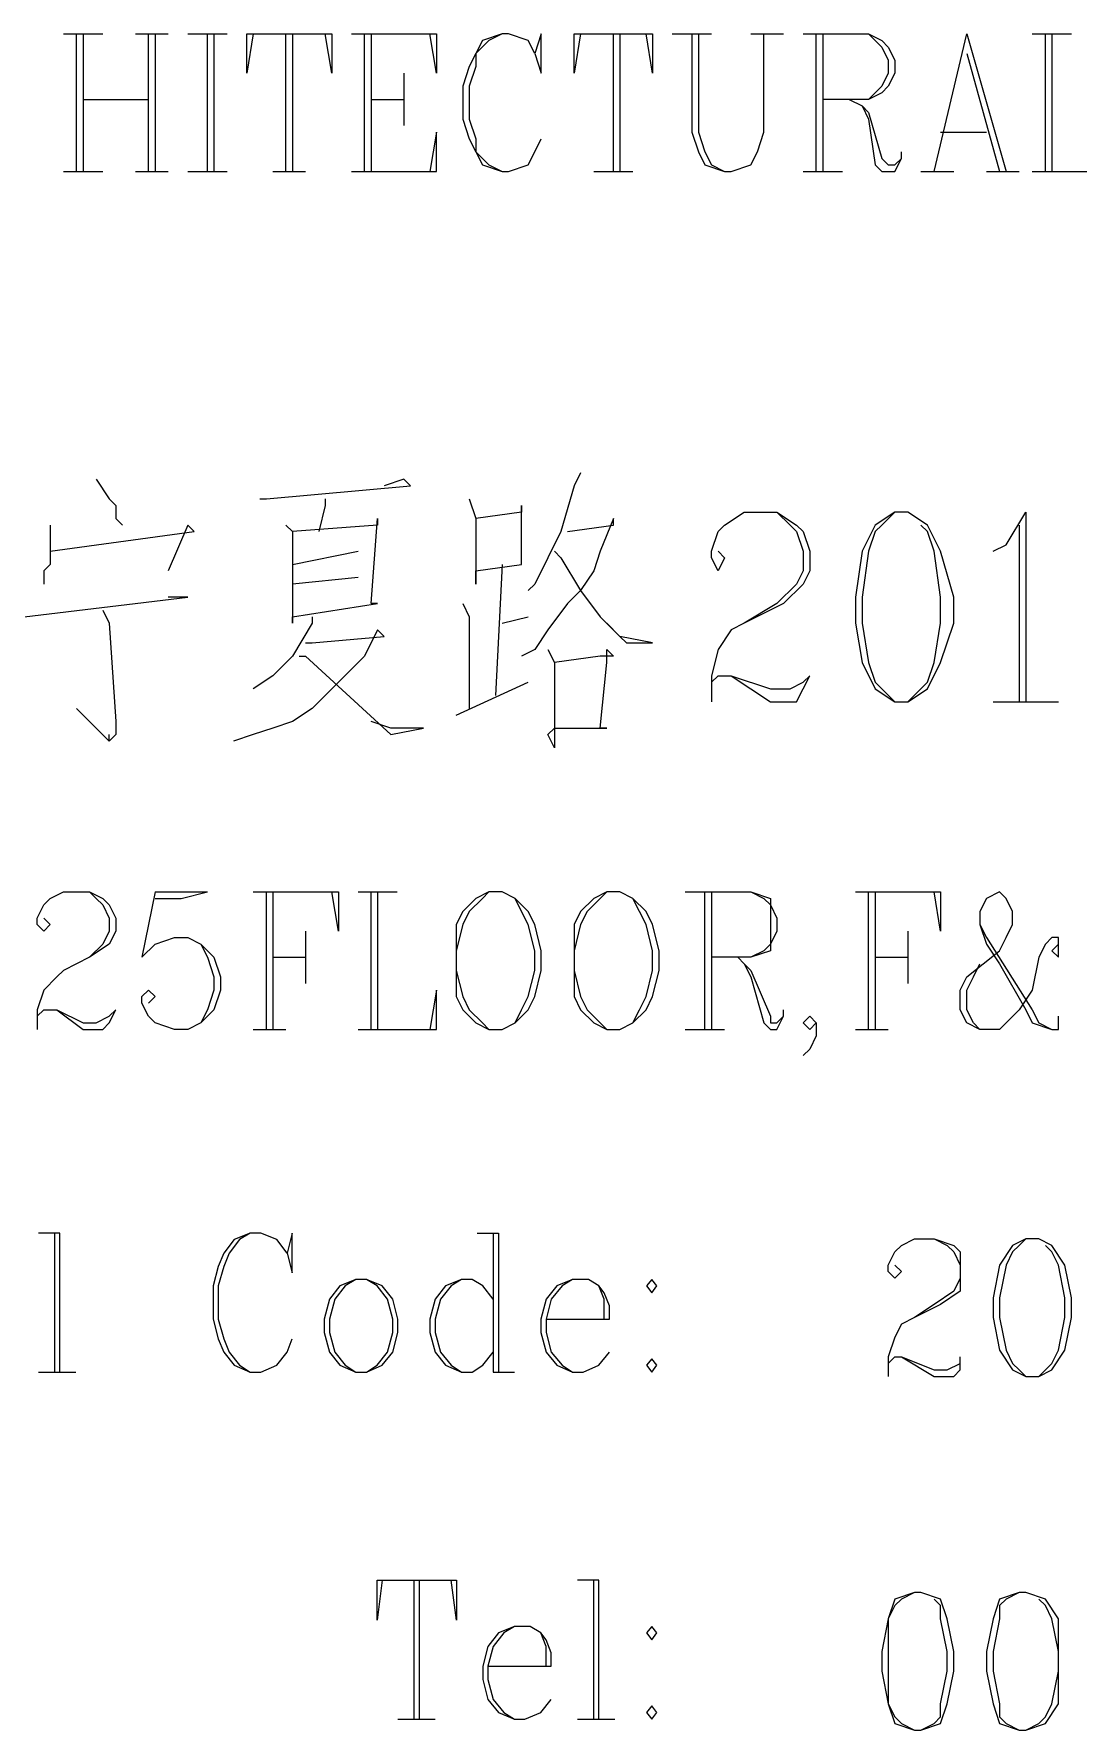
# Model space of a CAD drawing. Extents: x 1332633 to 1595679, y 264824 to 640777.
# Drawn here: x 1410235 to 1411740, y 285700 to 288143 of the extents above; entities that cross this region are included whole.
import ezdxf
from ezdxf.enums import TextEntityAlignment as Align

# ---------------------------------------------------------------- set-up
doc = ezdxf.new("R2010")
doc.units = 0
doc.header["$LTSCALE"] = 1000
doc.header["$MEASUREMENT"] = 0
doc.layers.get('0').update_dxf_attribs({"linetype": 'CONTINUOUS'})
doc.layers.add('_公共_图框', color=4, linetype='CONTINUOUS', lineweight=5)
doc.layers.add('hatch', color=251, linetype='CONTINUOUS')
doc.styles.add('图框文字', font='SIMKAI.TTF')

# ---------------------------------------------------------------- blocks, each defined once
blk = doc.blocks.new('tk22')
at = {"color": 4, "lineweight": 0}
for points in [[(-6355.7, 20843), (-6299.1, 20843)], [(-6336.9, 20644.9), (-6336.9, 20843)], [(-6327.4, 20843), (-6327.4, 20644.9)], [(-6252, 20843), (-6204.8, 20843)], [(-6233.1, 20644.9), (-6233.1, 20843)], [(-6223.7, 20843), (-6223.7, 20644.9)], [(-6176.5, 20843), (-6119.9, 20843)], [(-6148.2, 20644.9), (-6148.2, 20843)], [(-6138.8, 20843), (-6138.8, 20644.9)], [(-6082.2, 20843), (-6091.6, 20786.4), (-6091.6, 20843), (-5969, 20843), (-5969, 20786.4), (-5978.4, 20843)], [(-6035, 20644.9), (-6035, 20843)], [(-6025.6, 20843), (-6025.6, 20644.9)], [(-5940.7, 20843), (-5818, 20843), (-5818, 20786.4), (-5827.5, 20843)], [(-5921.8, 20644.9), (-5921.8, 20843)], [(-5912.4, 20843), (-5912.4, 20644.9)], [(-5676.5, 20814.7), (-5667.1, 20786.4), (-5667.1, 20843), (-5676.5, 20814.7), (-5686, 20833.5), (-5714.3, 20843), (-5723.7, 20843), (-5752, 20833.5), (-5761.4, 20814.7), (-5770.9, 20795.8), (-5780.3, 20767.5), (-5780.3, 20720.3), (-5770.9, 20692), (-5761.4, 20673.2), (-5752, 20654.3), (-5723.7, 20644.9), (-5714.3, 20644.9), (-5686, 20654.3), (-5676.5, 20673.2), (-5667.1, 20692)], [(-5723.7, 20843), (-5742.6, 20833.5), (-5761.4, 20814.7), (-5761.4, 20795.8), (-5770.9, 20767.5), (-5770.9, 20720.3), (-5761.4, 20692), (-5761.4, 20673.2), (-5742.6, 20654.3), (-5723.7, 20644.9)], [(-5610.5, 20843), (-5619.9, 20786.4), (-5619.9, 20843), (-5506.7, 20843), (-5506.7, 20786.4), (-5516.2, 20843)], [(-5563.3, 20644.9), (-5563.3, 20843)], [(-5553.9, 20843), (-5553.9, 20644.9)], [(-5478.4, 20843), (-5421.8, 20843)], [(-5450.1, 20843), (-5450.1, 20701.5), (-5440.7, 20673.2), (-5431.3, 20654.3), (-5403, 20644.9), (-5393.5, 20644.9), (-5365.2, 20654.3), (-5355.8, 20673.2), (-5346.4, 20701.5), (-5346.4, 20843)], [(-5440.7, 20843), (-5440.7, 20701.5), (-5431.3, 20673.2), (-5421.8, 20654.3), (-5403, 20644.9)], [(-5365.2, 20843), (-5318.1, 20843)], [(-5289.8, 20843), (-5195.4, 20843), (-5176.6, 20833.5), (-5167.1, 20824.1), (-5157.7, 20805.2), (-5157.7, 20786.4), (-5167.1, 20767.5), (-5176.6, 20758.1), (-5195.4, 20748.6), (-5261.5, 20748.6)], [(-5270.9, 20644.9), (-5270.9, 20843)], [(-5261.5, 20843), (-5261.5, 20644.9)], [(-5195.4, 20843), (-5186, 20833.5), (-5176.6, 20824.1), (-5167.1, 20805.2), (-5167.1, 20786.4), (-5176.6, 20767.5), (-5186, 20758.1), (-5195.4, 20748.6)], [(-5101.1, 20644.9), (-5053.9, 20843), (-4997.3, 20644.9)], [(-4959.6, 20843), (-4903, 20843)], [(-4940.7, 20644.9), (-4940.7, 20843)], [(-4931.3, 20843), (-4931.3, 20644.9)], [(-5053.9, 20814.7), (-5006.8, 20644.9)], [(-5865.2, 20786.4), (-5865.2, 20710.9)], [(-6327.4, 20748.6), (-6233.1, 20748.6)], [(-5912.4, 20748.6), (-5865.2, 20748.6)], [(-5223.7, 20748.6), (-5204.9, 20739.2), (-5195.4, 20729.8), (-5176.6, 20663.7), (-5167.1, 20654.3), (-5157.7, 20654.3), (-5148.3, 20663.7)], [(-5204.9, 20739.2), (-5195.4, 20720.3), (-5186, 20654.3), (-5176.6, 20644.9), (-5157.7, 20644.9), (-5148.3, 20663.7), (-5148.3, 20673.2)], [(-5940.7, 20644.9), (-5818, 20644.9), (-5818, 20701.5), (-5827.5, 20644.9)], [(-5091.7, 20701.5), (-5025.6, 20701.5)], [(-4959.6, 20644.9), (-4846.4, 20644.9), (-4846.4, 20701.5), (-4855.9, 20644.9)], [(-6355.7, 20644.9), (-6299.1, 20644.9)], [(-6252, 20644.9), (-6204.8, 20644.9)], [(-6176.5, 20644.9), (-6119.9, 20644.9)], [(-6053.9, 20644.9), (-6006.7, 20644.9)], [(-5591.6, 20644.9), (-5535, 20644.9)], [(-5289.8, 20644.9), (-5233.2, 20644.9)], [(-5120, 20644.9), (-5072.8, 20644.9)], [(-5025.6, 20644.9), (-4978.5, 20644.9)], [(-5610.5, 20210.9), (-5619.9, 20192.1), (-5638.8, 20126), (-5657.7, 20088.3), (-5676.5, 20050.6), (-5686, 20041.1)], [(-6308.6, 20201.5), (-6289.7, 20173.2), (-6280.3, 20163.8), (-6280.3, 20144.9), (-6270.8, 20135.5)], [(-6072.7, 20173.2), (-6063.3, 20173.2), (-5855.8, 20192.1), (-5865.2, 20201.5), (-5893.5, 20192.1)], [(-5978.4, 20173.2), (-5978.4, 20163.8), (-5987.8, 20126)], [(-5770.9, 20173.2), (-5761.4, 20144.9), (-5761.4, 20116.6), (-5761.4, 20078.9), (-5761.4, 20050.6), (-5761.4, 20069.4), (-5695.4, 20078.9), (-5695.4, 20163.8), (-5695.4, 20154.3), (-5761.4, 20144.9)], [(-6374.6, 20135.5), (-6374.6, 20116.6), (-6374.6, 20097.7), (-6374.6, 20078.9), (-6384, 20069.4), (-6384, 20050.6)], [(-6374.6, 20097.7), (-6167.1, 20126), (-6176.5, 20135.5), (-6204.8, 20069.4)], [(-6035, 20135.5), (-6025.6, 20126), (-6025.6, 20069.4), (-6025.6, 20041.1), (-6025.6, 19994), (-6025.6, 20003.4), (-5902.9, 20022.3), (-5912.4, 20022.3), (-5902.9, 20144.9), (-5902.9, 20135.5), (-6025.6, 20126)], [(-5629.4, 20126), (-5563.3, 20135.5), (-5563.3, 20144.9), (-5582.2, 20097.7), (-5591.6, 20069.4), (-5610.5, 20041.1), (-5629.4, 20022.3), (-5657.7, 19984.5), (-5676.5, 19956.2), (-5695.4, 19946.8)], [(-5412.4, 20097.7), (-5403, 20088.3), (-5412.4, 20069.4), (-5421.8, 20088.3), (-5421.8, 20097.7), (-5412.4, 20126), (-5403, 20135.5), (-5374.7, 20154.3), (-5327.5, 20154.3), (-5299.2, 20135.5), (-5289.8, 20126), (-5280.3, 20097.7), (-5280.3, 20069.4), (-5289.8, 20050.6), (-5318.1, 20022.3), (-5374.7, 19994), (-5393.5, 19984.5), (-5412.4, 19956.2), (-5421.8, 19918.5), (-5421.8, 19880.8)], [(-5327.5, 20154.3), (-5308.6, 20135.5), (-5299.2, 20126), (-5289.8, 20097.7), (-5289.8, 20069.4), (-5299.2, 20050.6), (-5327.5, 20022.3), (-5374.7, 19994)], [(-5157.7, 20154.3), (-5186, 20135.5), (-5204.9, 20097.7), (-5214.3, 20031.7), (-5214.3, 19994), (-5204.9, 19937.4), (-5186, 19899.7), (-5157.7, 19880.8), (-5138.8, 19880.8), (-5110.5, 19899.7), (-5091.7, 19937.4), (-5072.8, 19994), (-5072.8, 20031.7), (-5091.7, 20097.7), (-5110.5, 20135.5), (-5138.8, 20154.3), (-5157.7, 20154.3), (-5176.6, 20135.5), (-5186, 20126), (-5195.4, 20097.7), (-5204.9, 20031.7), (-5204.9, 19994), (-5195.4, 19937.4), (-5186, 19909.1), (-5176.6, 19899.7), (-5157.7, 19880.8)], [(-5138.8, 19880.8), (-5120, 19899.7), (-5110.5, 19909.1), (-5101.1, 19937.4), (-5091.7, 19994), (-5091.7, 20031.7), (-5101.1, 20097.7), (-5110.5, 20126), (-5120, 20135.5)], [(-5016.2, 20097.7), (-4997.3, 20107.2), (-4969, 20154.3), (-4969, 19880.8)], [(-4978.5, 20135.5), (-4978.5, 19880.8)], [(-6025.6, 20078.9), (-5931.2, 20097.7)], [(-5648.2, 20097.7), (-5638.8, 20088.3), (-5610.5, 20041.1), (-5582.2, 20003.4), (-5553.9, 19975.1), (-5544.5, 19965.7), (-5506.7, 19965.7), (-5553.9, 19975.1), (-5572.8, 19994)], [(-5931.2, 20060), (-6025.6, 20050.6)], [(-5723.7, 20078.9), (-5733.1, 19890.2)], [(-6412.3, 20003.4), (-6176.5, 20031.7), (-6185.9, 20031.7), (-6204.8, 20031.7)], [(-6299.1, 20012.8), (-6289.7, 19994), (-6280.3, 19852.5), (-6280.3, 19833.6), (-6289.7, 19824.2), (-6336.9, 19871.4), (-6289.7, 19824.2), (-6289.7, 19833.6)], [(-5780.3, 20022.3), (-5770.9, 20003.4), (-5770.9, 19871.4)], [(-5997.3, 20003.4), (-5997.3, 19994), (-6025.6, 19946.8), (-6053.9, 19918.5), (-6082.2, 19899.7)], [(-5723.7, 19994), (-5686, 20003.4)], [(-6006.7, 19965.7), (-5997.3, 19965.7), (-5893.5, 19975.1), (-5902.9, 19984.5), (-5921.8, 19946.8), (-5950.1, 19918.5), (-5969, 19899.7), (-5997.3, 19871.4), (-6025.6, 19852.5), (-6053.9, 19843.1), (-6082.2, 19833.6), (-6110.5, 19824.2)], [(-6016.1, 19946.8), (-6006.7, 19946.8), (-5884.1, 19833.6), (-5836.9, 19843.1), (-5884.1, 19843.1), (-5912.4, 19852.5)], [(-5657.7, 19956.2), (-5648.2, 19937.4), (-5648.2, 19814.8), (-5657.7, 19833.6), (-5648.2, 19843.1), (-5572.8, 19843.1), (-5582.2, 19843.1), (-5572.8, 19937.4), (-5572.8, 19956.2), (-5563.3, 19946.8), (-5582.2, 19946.8), (-5648.2, 19937.4)], [(-5421.8, 19909.1), (-5412.4, 19918.5), (-5393.5, 19918.5), (-5336.9, 19899.7), (-5308.6, 19899.7), (-5289.8, 19909.1), (-5280.3, 19918.5)], [(-5393.5, 19918.5), (-5336.9, 19880.8), (-5299.2, 19880.8), (-5289.8, 19899.7), (-5280.3, 19918.5)], [(-5789.7, 19861.9), (-5686, 19909.1)], [(-5016.2, 19880.8), (-4921.9, 19880.8)], [(-6384, 19569.5), (-6374.6, 19560.1), (-6384, 19550.6), (-6393.5, 19560.1), (-6393.5, 19569.5), (-6384, 19588.4), (-6374.6, 19597.8), (-6355.7, 19607.2), (-6318, 19607.2), (-6299.1, 19597.8), (-6289.7, 19588.4), (-6280.3, 19569.5), (-6280.3, 19550.6), (-6289.7, 19531.8), (-6318, 19512.9), (-6355.7, 19494), (-6365.2, 19484.6), (-6384, 19465.7), (-6393.5, 19437.4), (-6393.5, 19409.1)], [(-6318, 19607.2), (-6308.6, 19597.8), (-6299.1, 19588.4), (-6289.7, 19569.5), (-6289.7, 19550.6), (-6299.1, 19531.8), (-6318, 19512.9), (-6355.7, 19494)], [(-6223.7, 19607.2), (-6242.5, 19512.9), (-6223.7, 19531.8), (-6195.4, 19541.2), (-6176.5, 19541.2), (-6157.6, 19531.8), (-6138.8, 19512.9), (-6129.3, 19484.6), (-6129.3, 19465.7), (-6138.8, 19437.4), (-6157.6, 19418.6), (-6176.5, 19409.1), (-6195.4, 19409.1), (-6223.7, 19418.6), (-6233.1, 19428), (-6242.5, 19446.9), (-6242.5, 19456.3), (-6233.1, 19465.7), (-6223.7, 19456.3), (-6233.1, 19446.9)], [(-6223.7, 19597.8), (-6185.9, 19597.8), (-6148.2, 19607.2)], [(-6223.7, 19607.2), (-6148.2, 19607.2)], [(-6082.2, 19607.2), (-5959.5, 19607.2), (-5959.5, 19550.6), (-5969, 19607.2)], [(-6063.3, 19409.1), (-6063.3, 19607.2)], [(-6053.9, 19607.2), (-6053.9, 19409.1)], [(-5931.2, 19607.2), (-5874.6, 19607.2)], [(-5912.4, 19409.1), (-5912.4, 19607.2)], [(-5902.9, 19607.2), (-5902.9, 19409.1)], [(-5742.6, 19607.2), (-5761.4, 19597.8), (-5780.3, 19578.9), (-5789.7, 19560.1), (-5789.7, 19522.3), (-5789.7, 19494), (-5789.7, 19456.3), (-5780.3, 19437.4), (-5761.4, 19418.6), (-5742.6, 19409.1), (-5723.7, 19409.1), (-5704.8, 19418.6), (-5686, 19437.4), (-5676.5, 19456.3), (-5667.1, 19494), (-5667.1, 19522.3), (-5676.5, 19560.1), (-5686, 19578.9), (-5704.8, 19597.8), (-5723.7, 19607.2), (-5742.6, 19607.2), (-5752, 19597.8), (-5770.9, 19578.9), (-5780.3, 19560.1), (-5789.7, 19522.3), (-5789.7, 19494), (-5780.3, 19456.3), (-5770.9, 19437.4), (-5752, 19418.6), (-5742.6, 19409.1)], [(-5723.7, 19409.1), (-5704.8, 19418.6), (-5695.4, 19437.4), (-5686, 19456.3), (-5676.5, 19494), (-5676.5, 19522.3), (-5686, 19560.1), (-5695.4, 19578.9), (-5704.8, 19597.8), (-5723.7, 19607.2)], [(-5572.8, 19607.2), (-5591.6, 19597.8), (-5610.5, 19578.9), (-5619.9, 19560.1), (-5619.9, 19522.3), (-5619.9, 19494), (-5619.9, 19456.3), (-5610.5, 19437.4), (-5591.6, 19418.6), (-5572.8, 19409.1), (-5553.9, 19409.1), (-5535, 19418.6), (-5516.2, 19437.4), (-5506.7, 19456.3), (-5497.3, 19494), (-5497.3, 19522.3), (-5506.7, 19560.1), (-5516.2, 19578.9), (-5535, 19597.8), (-5553.9, 19607.2), (-5572.8, 19607.2), (-5582.2, 19597.8), (-5601.1, 19578.9), (-5610.5, 19560.1), (-5619.9, 19522.3), (-5619.9, 19494), (-5610.5, 19456.3), (-5601.1, 19437.4), (-5582.2, 19418.6), (-5572.8, 19409.1)], [(-5553.9, 19409.1), (-5535, 19418.6), (-5525.6, 19437.4), (-5516.2, 19456.3), (-5506.7, 19494), (-5506.7, 19522.3), (-5516.2, 19560.1), (-5525.6, 19578.9), (-5535, 19597.8), (-5553.9, 19607.2)], [(-5459.6, 19607.2), (-5365.2, 19607.2), (-5336.9, 19597.8), (-5336.9, 19588.4), (-5327.5, 19569.5), (-5327.5, 19550.6), (-5336.9, 19531.8), (-5336.9, 19522.3), (-5365.2, 19512.9), (-5421.8, 19512.9)], [(-5431.3, 19409.1), (-5431.3, 19607.2)], [(-5421.8, 19607.2), (-5421.8, 19409.1)], [(-5365.2, 19607.2), (-5346.4, 19597.8), (-5336.9, 19588.4), (-5336.9, 19569.5), (-5336.9, 19550.6), (-5336.9, 19531.8), (-5346.4, 19522.3), (-5365.2, 19512.9)], [(-5214.3, 19607.2), (-5091.7, 19607.2), (-5091.7, 19550.6), (-5101.1, 19607.2)], [(-5195.4, 19409.1), (-5195.4, 19607.2)], [(-5186, 19607.2), (-5186, 19409.1)], [(-4921.9, 19531.8), (-4931.3, 19522.3), (-4921.9, 19512.9), (-4921.9, 19522.3), (-4921.9, 19531.8), (-4921.9, 19541.2), (-4931.3, 19541.2), (-4940.7, 19531.8), (-4950.2, 19512.9), (-4959.6, 19465.7), (-4978.5, 19437.4), (-4997.3, 19418.6), (-5006.8, 19409.1), (-5035.1, 19409.1), (-5053.9, 19418.6), (-5063.4, 19437.4), (-5063.4, 19465.7), (-5053.9, 19484.6), (-5006.8, 19522.3), (-4997.3, 19541.2), (-4987.9, 19560.1), (-4987.9, 19578.9), (-4997.3, 19597.8), (-5006.8, 19607.2), (-5025.6, 19597.8), (-5035.1, 19578.9), (-5035.1, 19560.1), (-5025.6, 19531.8), (-5006.8, 19503.5), (-4969, 19437.4), (-4959.6, 19418.6), (-4931.3, 19409.1), (-4921.9, 19409.1), (-4921.9, 19418.6), (-4921.9, 19428)], [(-6006.7, 19550.6), (-6006.7, 19475.2)], [(-5138.8, 19550.6), (-5138.8, 19475.2)], [(-5035.1, 19560.1), (-5025.6, 19541.2), (-4959.6, 19437.4), (-4950.2, 19418.6), (-4931.3, 19409.1)], [(-6176.5, 19541.2), (-6157.6, 19531.8), (-6148.2, 19512.9), (-6138.8, 19484.6), (-6138.8, 19465.7), (-6148.2, 19437.4), (-6157.6, 19418.6), (-6176.5, 19409.1)], [(-6053.9, 19512.9), (-6006.7, 19512.9)], [(-5384.1, 19512.9), (-5374.7, 19503.5), (-5365.2, 19494), (-5336.9, 19428), (-5336.9, 19418.6), (-5327.5, 19418.6), (-5318.1, 19428)], [(-5374.7, 19503.5), (-5365.2, 19484.6), (-5346.4, 19418.6), (-5336.9, 19409.1), (-5327.5, 19409.1), (-5318.1, 19428), (-5318.1, 19437.4)], [(-5186, 19512.9), (-5138.8, 19512.9)], [(-5035.1, 19409.1), (-5044.5, 19418.6), (-5053.9, 19437.4), (-5053.9, 19465.7), (-5044.5, 19484.6), (-5035.1, 19503.5)], [(-5931.2, 19409.1), (-5818, 19409.1), (-5818, 19465.7), (-5827.5, 19409.1)], [(-6393.5, 19428), (-6384, 19437.4), (-6365.2, 19437.4), (-6327.4, 19418.6), (-6308.6, 19418.6), (-6289.7, 19428), (-6280.3, 19437.4)], [(-6365.2, 19437.4), (-6327.4, 19409.1), (-6299.1, 19409.1), (-6289.7, 19418.6), (-6280.3, 19437.4)], [(-5270.9, 19418.6), (-5280.3, 19409.1), (-5289.8, 19418.6), (-5280.3, 19428), (-5270.9, 19418.6), (-5270.9, 19399.7), (-5280.3, 19380.8), (-5289.8, 19371.4)], [(-6082.2, 19409.1), (-6035, 19409.1)], [(-5459.6, 19409.1), (-5403, 19409.1)], [(-5214.3, 19409.1), (-5167.1, 19409.1)], [(-5157.7, 19069.5), (-5148.3, 19060.1), (-5157.7, 19050.7), (-5167.1, 19060.1), (-5167.1, 19069.5), (-5157.7, 19088.4), (-5148.3, 19097.8), (-5129.4, 19107.3), (-5101.1, 19107.3), (-5072.8, 19097.8), (-5063.4, 19088.4), (-5063.4, 19069.5), (-5063.4, 19050.7), (-5063.4, 19031.8), (-5091.7, 19012.9), (-5129.4, 18994.1), (-5148.3, 18984.6), (-5157.7, 18965.8), (-5167.1, 18937.5), (-5167.1, 18909.2)], [(-5101.1, 19107.3), (-5082.2, 19097.8), (-5072.8, 19088.4), (-5063.4, 19069.5), (-5063.4, 19050.7), (-5072.8, 19031.8), (-5101.1, 19012.9), (-5129.4, 18994.1)], [(-4969, 19107.3), (-4987.9, 19097.8), (-5006.8, 19069.5), (-5016.2, 19022.4), (-5016.2, 18994.1), (-5006.8, 18946.9), (-4987.9, 18918.6), (-4969, 18909.2), (-4950.2, 18909.2), (-4931.3, 18918.6), (-4912.5, 18946.9), (-4903, 18994.1), (-4903, 19022.4), (-4912.5, 19069.5), (-4931.3, 19097.8), (-4950.2, 19107.3), (-4969, 19107.3), (-4978.5, 19097.8), (-4987.9, 19088.4), (-4997.3, 19069.5), (-5006.8, 19022.4), (-5006.8, 18994.1), (-4997.3, 18946.9), (-4987.9, 18928), (-4978.5, 18918.6), (-4969, 18909.2)], [(-4950.2, 18909.2), (-4940.7, 18918.6), (-4931.3, 18928), (-4921.9, 18946.9), (-4912.5, 18994.1), (-4912.5, 19022.4), (-4921.9, 19069.5), (-4931.3, 19088.4), (-4940.7, 19097.8)], [(-5167.1, 18928), (-5157.7, 18937.5), (-5148.3, 18937.5), (-5101.1, 18918.6), (-5082.2, 18918.6), (-5063.4, 18928), (-5063.4, 18937.5)], [(-5148.3, 18937.5), (-5101.1, 18909.2), (-5072.8, 18909.2), (-5063.4, 18918.6), (-5063.4, 18937.5)], [(-5129.4, 18597.9), (-5157.7, 18588.4), (-5167.1, 18560.1), (-5176.6, 18513), (-5176.6, 18484.7), (-5167.1, 18437.5), (-5157.7, 18409.2), (-5129.4, 18399.8), (-5120, 18399.8), (-5091.7, 18409.2), (-5082.2, 18437.5), (-5072.8, 18484.7), (-5072.8, 18513), (-5082.2, 18560.1), (-5091.7, 18588.4), (-5120, 18597.9), (-5129.4, 18597.9), (-5148.3, 18588.4), (-5157.7, 18579), (-5167.1, 18560.1), (-5167.1, 18513), (-5167.1, 18484.7), (-5167.1, 18437.5), (-5157.7, 18418.6), (-5148.3, 18409.2), (-5129.4, 18399.8)], [(-4978.5, 18597.9), (-5006.8, 18588.4), (-5016.2, 18560.1), (-5025.6, 18513), (-5025.6, 18484.7), (-5016.2, 18437.5), (-5006.8, 18409.2), (-4978.5, 18399.8), (-4969, 18399.8), (-4940.7, 18409.2), (-4921.9, 18437.5), (-4921.9, 18484.7), (-4921.9, 18513), (-4921.9, 18560.1), (-4940.7, 18588.4), (-4969, 18597.9), (-4978.5, 18597.9), (-4997.3, 18588.4), (-5006.8, 18579), (-5006.8, 18560.1), (-5016.2, 18513), (-5016.2, 18484.7), (-5006.8, 18437.5), (-5006.8, 18418.6), (-4997.3, 18409.2), (-4978.5, 18399.8)], [(-5120, 18399.8), (-5101.1, 18409.2), (-5091.7, 18418.6), (-5091.7, 18437.5), (-5082.2, 18484.7), (-5082.2, 18513), (-5091.7, 18560.1), (-5091.7, 18579), (-5101.1, 18588.4)], [(-4969, 18399.8), (-4950.2, 18409.2), (-4940.7, 18418.6), (-4931.3, 18437.5), (-4921.9, 18484.7), (-4921.9, 18513), (-4931.3, 18560.1), (-4940.7, 18579), (-4950.2, 18588.4)]]:
    blk.add_lwpolyline(points, dxfattribs=at)
at = {"layer": '_公共_图框'}
for p, q in [((-6360.7, 19115.5), (-6391.4, 19115.5)), ((-6368.5, 19115.5), (-6368.5, 18915.4)), ((-6360.7, 18915.4), (-6360.7, 19115.5)), ((-6109.6, 19106.2), (-6124.7, 19086.9)), ((-6101.8, 19106.2), (-6116.9, 19086.9)), ((-6086.8, 19115.5), (-6109.6, 19106.2)), ((-6086.8, 19115.5), (-6101.8, 19106.2)), ((-6071.2, 19115.5), (-6086.8, 19115.5)), ((-6048.3, 19106.2), (-6071.2, 19115.5)), ((-6033.2, 19086.9), (-6048.3, 19106.2)), ((-6025.9, 19115.5), (-6033.2, 19086.9)), ((-6025.9, 19058.3), (-6025.9, 19115.5)), ((-5759.3, 19115.5), (-5728.6, 19115.5)), ((-5736.4, 19115.5), (-5736.4, 18915.4)), ((-5728.6, 19115.5), (-5728.6, 18915.4)), ((-6124.7, 19086.9), (-6132.5, 19067.7)), ((-6116.9, 19086.9), (-6124.7, 19067.7)), ((-6033.2, 19086.9), (-6025.9, 19058.3)), ((-6132.5, 19067.7), (-6139.8, 19039.6)), ((-6124.7, 19067.7), (-6132.5, 19039.6)), ((-6139.8, 19039.6), (-6139.8, 18991.8)), ((-6132.5, 19039.6), (-6132.5, 18991.8)), ((-5957.3, 19039.6), (-5972.4, 19020.4)), ((-5949.5, 19039.6), (-5964.6, 19020.4)), ((-5934.5, 19049), (-5957.3, 19039.6)), ((-5934.5, 19049), (-5949.5, 19039.6)), ((-5918.9, 19049), (-5934.5, 19049)), ((-5896.5, 19039.6), (-5918.9, 19049)), ((-5903.8, 19039.6), (-5918.9, 19049)), ((-5888.7, 19020.4), (-5903.8, 19039.6)), ((-5880.9, 19020.4), (-5896.5, 19039.6)), ((-5805, 19039.6), (-5820.1, 19020.4)), ((-5797.2, 19039.6), (-5812.3, 19020.4)), ((-5782.2, 19049), (-5805, 19039.6)), ((-5782.2, 19049), (-5797.2, 19039.6)), ((-5766.6, 19049), (-5782.2, 19049)), ((-5751.5, 19039.6), (-5766.6, 19049)), ((-5736.4, 19020.4), (-5751.5, 19039.6)), ((-5644.9, 19039.6), (-5660, 19020.4)), ((-5637.1, 19039.6), (-5652.7, 19020.4)), ((-5622.1, 19049), (-5644.9, 19039.6)), ((-5622.1, 19049), (-5637.1, 19039.6)), ((-5599.2, 19049), (-5622.1, 19049)), ((-5584.1, 19039.6), (-5599.2, 19049)), ((-5576.3, 19029.7), (-5584.1, 19039.6)), ((-5576.3, 19020.4), (-5584.1, 19039.6)), ((-5507.7, 19049), (-5515.5, 19039.6)), ((-5515.5, 19039.6), (-5507.7, 19029.7)), ((-5507.7, 19049), (-5507.7, 19049)), ((-5500.4, 19039.6), (-5507.7, 19049)), ((-5507.7, 19029.7), (-5500.4, 19039.6)), ((-5972.4, 19020.4), (-5980.2, 18991.8)), ((-5964.6, 19020.4), (-5972.4, 18991.8)), ((-5880.9, 18991.8), (-5888.7, 19020.4)), ((-5873.6, 18991.8), (-5880.9, 19020.4)), ((-5820.1, 19020.4), (-5827.9, 18991.8)), ((-5812.3, 19020.4), (-5820.1, 18991.8)), ((-5660, 19020.4), (-5667.8, 18991.8)), ((-5652.7, 19020.4), (-5660, 18991.8)), ((-5569, 19011), (-5576.3, 19029.7)), ((-5576.3, 18991.8), (-5576.3, 19020.4)), ((-5569, 18991.8), (-5569, 19011)), ((-6139.8, 18991.8), (-6132.5, 18963.2)), ((-6132.5, 18991.8), (-6124.7, 18963.2)), ((-5980.2, 18991.8), (-5980.2, 18972.6)), ((-5972.4, 18991.8), (-5972.4, 18972.6)), ((-5880.9, 18972.6), (-5880.9, 18991.8)), ((-5873.6, 18972.6), (-5873.6, 18991.8)), ((-5827.9, 18991.8), (-5827.9, 18972.6)), ((-5820.1, 18991.8), (-5820.1, 18972.6)), ((-5667.8, 18991.8), (-5667.8, 18972.6)), ((-5660, 18991.8), (-5569, 18991.8)), ((-5660, 18991.8), (-5660, 18972.6)), ((-6132.5, 18963.2), (-6124.7, 18944)), ((-6124.7, 18963.2), (-6116.9, 18944)), ((-6033.2, 18944), (-6025.9, 18963.2)), ((-5980.2, 18972.6), (-5972.4, 18944)), ((-5972.4, 18972.6), (-5964.6, 18944)), ((-5888.7, 18944), (-5880.9, 18972.6)), ((-5880.9, 18944), (-5873.6, 18972.6)), ((-5827.9, 18972.6), (-5820.1, 18944)), ((-5820.1, 18972.6), (-5812.3, 18944)), ((-5667.8, 18972.6), (-5660, 18944)), ((-5660, 18972.6), (-5652.7, 18944)), ((-6124.7, 18944), (-6109.6, 18925.3)), ((-6116.9, 18944), (-6101.8, 18925.3)), ((-6048.3, 18925.3), (-6033.2, 18944)), ((-5972.4, 18944), (-5957.3, 18925.3)), ((-5964.6, 18944), (-5949.5, 18925.3)), ((-5903.8, 18925.3), (-5888.7, 18944)), ((-5896.5, 18925.3), (-5880.9, 18944)), ((-5820.1, 18944), (-5805, 18925.3)), ((-5812.3, 18944), (-5797.2, 18925.3)), ((-5751.5, 18925.3), (-5736.4, 18944)), ((-5660, 18944), (-5644.9, 18925.3)), ((-5652.7, 18944), (-5637.1, 18925.3)), ((-5584.1, 18925.3), (-5569, 18944)), ((-6391.4, 18915.4), (-6337.8, 18915.4)), ((-6109.6, 18925.3), (-6086.8, 18915.4)), ((-6101.8, 18925.3), (-6086.8, 18915.4)), ((-6086.8, 18915.4), (-6071.2, 18915.4)), ((-6071.2, 18915.4), (-6048.3, 18925.3)), ((-5957.3, 18925.3), (-5934.5, 18915.4)), ((-5949.5, 18925.3), (-5934.5, 18915.4)), ((-5934.5, 18915.4), (-5918.9, 18915.4)), ((-5918.9, 18915.4), (-5896.5, 18925.3)), ((-5918.9, 18915.4), (-5903.8, 18925.3)), ((-5805, 18925.3), (-5782.2, 18915.4)), ((-5797.2, 18925.3), (-5782.2, 18915.4)), ((-5782.2, 18915.4), (-5766.6, 18915.4)), ((-5766.6, 18915.4), (-5751.5, 18925.3)), ((-5736.4, 18915.4), (-5705.8, 18915.4)), ((-5644.9, 18925.3), (-5622.1, 18915.4)), ((-5637.1, 18925.3), (-5622.1, 18915.4)), ((-5622.1, 18915.4), (-5607, 18915.4)), ((-5607, 18915.4), (-5584.1, 18925.3)), ((-5507.7, 18934.6), (-5515.5, 18925.3)), ((-5515.5, 18925.3), (-5507.7, 18915.4)), ((-5507.7, 18934.6), (-5507.7, 18934.6)), ((-5500.4, 18925.3), (-5507.7, 18934.6)), ((-5507.7, 18915.4), (-5500.4, 18925.3)), ((-5903.8, 18615.5), (-5789.4, 18615.5)), ((-5903.8, 18558.3), (-5903.8, 18615.5)), ((-5896.5, 18615.5), (-5903.8, 18558.3)), ((-5850.8, 18615.5), (-5850.8, 18415.3)), ((-5843, 18615.5), (-5843, 18415.3)), ((-5789.4, 18558.3), (-5797.2, 18615.5)), ((-5789.4, 18615.5), (-5789.4, 18558.3)), ((-5584.1, 18615.5), (-5614.8, 18615.5)), ((-5591.9, 18615.5), (-5591.9, 18415.3)), ((-5584.1, 18415.3), (-5584.1, 18615.5)), ((-5705.8, 18548.9), (-5728.6, 18539.6)), ((-5705.8, 18548.9), (-5721.3, 18539.6)), ((-5682.9, 18548.9), (-5705.8, 18548.9)), ((-5667.8, 18539.6), (-5682.9, 18548.9)), ((-5507.7, 18548.9), (-5515.5, 18539.6)), ((-5507.7, 18548.9), (-5507.7, 18548.9)), ((-5500.4, 18539.6), (-5507.7, 18548.9)), ((-5744.2, 18520.3), (-5751.5, 18491.8)), ((-5728.6, 18539.6), (-5744.2, 18520.3)), ((-5736.4, 18520.3), (-5744.2, 18491.8)), ((-5721.3, 18539.6), (-5736.4, 18520.3)), ((-5660, 18529.7), (-5667.8, 18539.6)), ((-5660, 18520.3), (-5667.8, 18539.6)), ((-5652.7, 18511), (-5660, 18529.7)), ((-5660, 18491.8), (-5660, 18520.3)), ((-5515.5, 18539.6), (-5507.7, 18529.7)), ((-5507.7, 18529.7), (-5500.4, 18539.6)), ((-5652.7, 18491.8), (-5652.7, 18511)), ((-5751.5, 18491.8), (-5751.5, 18472.5)), ((-5751.5, 18472.5), (-5744.2, 18443.9)), ((-5744.2, 18491.8), (-5652.7, 18491.8)), ((-5744.2, 18491.8), (-5744.2, 18472.5)), ((-5744.2, 18472.5), (-5736.4, 18443.9)), ((-5744.2, 18443.9), (-5728.6, 18425.2)), ((-5736.4, 18443.9), (-5721.3, 18425.2)), ((-5728.6, 18425.2), (-5705.8, 18415.3)), ((-5721.3, 18425.2), (-5705.8, 18415.3)), ((-5690.7, 18415.3), (-5667.8, 18425.2)), ((-5667.8, 18425.2), (-5652.7, 18443.9)), ((-5507.7, 18434.6), (-5515.5, 18425.2)), ((-5515.5, 18425.2), (-5507.7, 18415.3)), ((-5507.7, 18434.6), (-5507.7, 18434.6)), ((-5500.4, 18425.2), (-5507.7, 18434.6)), ((-5507.7, 18415.3), (-5500.4, 18425.2)), ((-5873.6, 18415.3), (-5820.1, 18415.3)), ((-5705.8, 18415.3), (-5690.7, 18415.3)), ((-5614.8, 18415.3), (-5561.2, 18415.3))]:
    blk.add_line(p, q, dxfattribs=at)
at = {"layer": '_公共_图框', "style": '图框文字'}
for tag, height, p in [('建设单位', 500, (-5000, 38300)), ('合作单位', 500, (-5054, 33683.2)), ('项目名称', 500, (-5000, 30300)), ('项目编号', 500, (-5000, 26300)), ('建筑', 350, (-2600, 5600)), ('方案深化', 350, (-2600, 4900)), ('1:100', 350, (-2600, 4200)), ('20090705', 350, (-2600, 3500)), ('图号', 350, (-2600, 2450))]:
    blk.add_attdef(tag, text='', height=height, dxfattribs=at).set_placement(p, align=Align.MIDDLE_CENTER)

msp = doc.modelspace()

# ---------------------------------------------------------------- block references
at = {"layer": 'hatch'}
msp.add_blockref('tk22', (1416633.5, 267300), dxfattribs=at)

doc.saveas('drawing.dxf')
